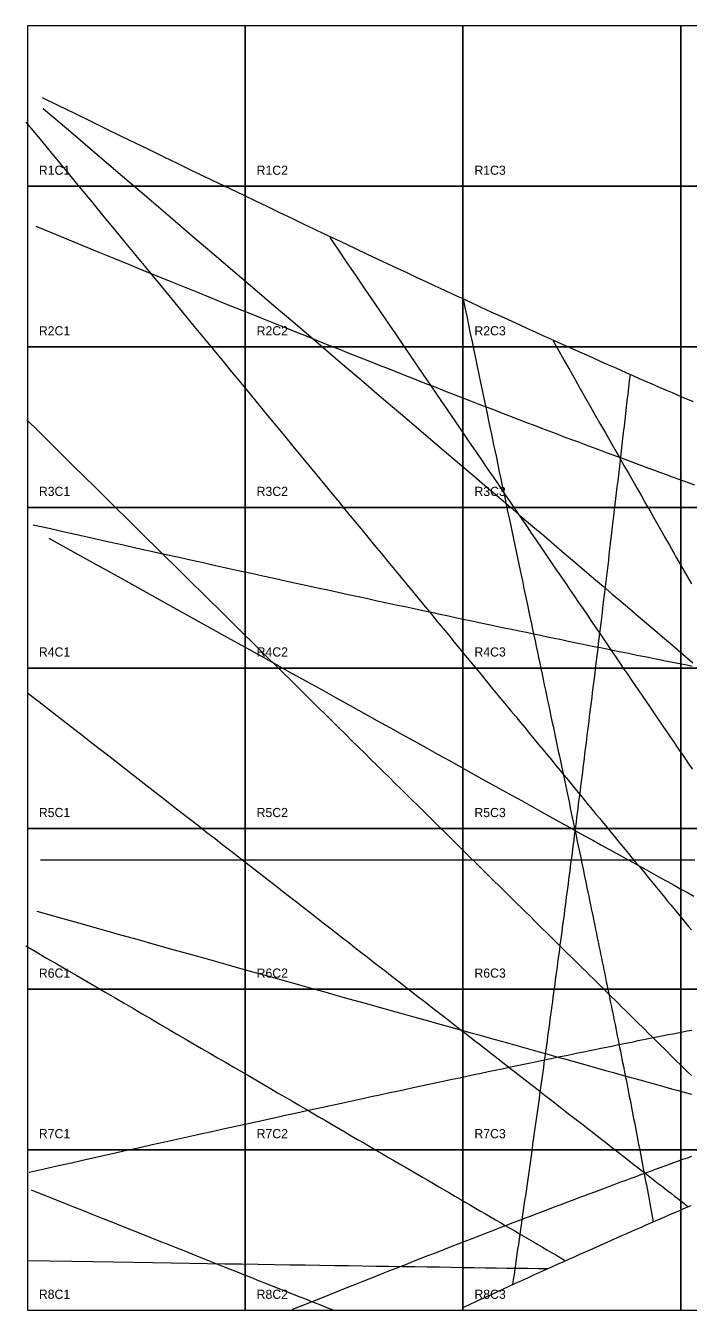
# Model space of a CAD drawing. Header units: millimetres. Extents: x -5707 to 5707, y -4531 to 2800.
# Drawn here: x -5707 to -2808, y -2800 to 2800 of the extents above; entities that cross this region are included whole.
import ezdxf

# ---------------------------------------------------------------- set-up
doc = ezdxf.new("R2010")
doc.units = ezdxf.units.MM
for name, color, linetype in [('DECL', 30, 'Continuous'), ('HOUR', 7, 'Continuous'), ('HOUR20', 8, 'Continuous'), ('OUTLINE', 7, 'Continuous'), ('RISE', 3, 'Continuous'), ('SET', 2, 'Continuous'), ('SLABS', 9, 'Continuous'), ('TEMP', 5, 'Continuous')]:
    doc.layers.add(name, color=color, linetype=linetype)

msp = doc.modelspace()

# ---------------------------------------------------------------- linework, layer by layer
at = {"layer": 'DECL'}
for points in [[(-5635.5, 2487.3), (-5564.1, 2452.3), (-5494.2, 2418.2), (-5425.8, 2384.8), (-5358.8, 2352.1), (-5293.3, 2320.2), (-5229.1, 2289), (-5166.2, 2258.5), (-5104.5, 2228.6), (-5044.1, 2199.4), (-4984.9, 2170.8), (-4926.8, 2142.8), (-4869.9, 2115.3), (-4814, 2088.5), (-4759.2, 2062.1), (-4705.4, 2036.3), (-4652.7, 2011.1), (-4600.8, 1986.3), (-4549.9, 1962), (-4500, 1938.2), (-4450.8, 1914.8), (-4402.6, 1891.9), (-4355.2, 1869.5), (-4308.6, 1847.4), (-4262.8, 1825.8), (-4217.8, 1804.6), (-4173.5, 1783.7), (-4129.9, 1763.2), (-4087.1, 1743.2), (-4044.9, 1723.4), (-4003.4, 1704), (-3962.6, 1685), (-3922.4, 1666.3), (-3882.8, 1647.9), (-3843.9, 1629.9), (-3805.5, 1612.1), (-3767.7, 1594.7), (-3730.5, 1577.5), (-3693.8, 1560.6), (-3657.7, 1544.1), (-3622.1, 1527.8), (-3587, 1511.7), (-3552.4, 1495.9), (-3518.3, 1480.4), (-3484.6, 1465.2), (-3451.5, 1450.1), (-3418.8, 1435.3), (-3386.5, 1420.8), (-3354.7, 1406.5), (-3323.2, 1392.4), (-3292.3, 1378.5), (-3261.7, 1364.8), (-3231.5, 1351.4), (-3201.7, 1338.1), (-3172.3, 1325.1), (-3143.2, 1312.2), (-3114.5, 1299.6), (-3086.2, 1287.1), (-3058.3, 1274.8), (-3030.6, 1262.7), (-3003.3, 1250.8), (-2976.4, 1239), (-2949.7, 1227.4), (-2923.4, 1216), (-2897.4, 1204.8), (-2871.7, 1193.7), (-2846.2, 1182.8), (-2821.1, 1172), (-2796.3, 1161.4)], [(-5663.3, 1925.9), (-5592.2, 1896.7), (-5522.6, 1868.1), (-5454.5, 1840.2), (-5387.9, 1813), (-5322.7, 1786.3), (-5258.8, 1760.2), (-5196.2, 1734.7), (-5134.8, 1709.7), (-5074.7, 1685.3), (-5015.8, 1661.4), (-4958, 1637.9), (-4901.3, 1615), (-4845.7, 1592.5), (-4791.2, 1570.5), (-4737.7, 1549), (-4685.1, 1527.8), (-4633.6, 1507.1), (-4582.9, 1486.8), (-4533.2, 1466.9), (-4484.3, 1447.3), (-4436.3, 1428.2), (-4389.1, 1409.4), (-4342.7, 1390.9), (-4297.1, 1372.8), (-4252.3, 1355), (-4208.2, 1337.6), (-4164.9, 1320.5), (-4122.3, 1303.6), (-4080.3, 1287.1), (-4039, 1270.9), (-3998.4, 1255), (-3958.4, 1239.3), (-3919, 1223.9), (-3880.2, 1208.8), (-3842.1, 1193.9), (-3804.5, 1179.3), (-3767.4, 1165), (-3730.9, 1150.8), (-3695, 1136.9), (-3659.5, 1123.3), (-3624.6, 1109.8), (-3590.2, 1096.6), (-3556.2, 1083.6), (-3522.8, 1070.8), (-3489.8, 1058.2), (-3457.2, 1045.8), (-3425.1, 1033.6), (-3393.5, 1021.6), (-3362.2, 1009.8), (-3331.4, 998.2), (-3301, 986.7), (-3270.9, 975.4), (-3241.3, 964.3), (-3212.1, 953.4), (-3183.2, 942.6), (-3154.6, 932), (-3126.5, 921.5), (-3098.7, 911.2), (-3071.2, 901.1), (-3044, 891), (-3017.2, 881.2), (-2990.7, 871.5), (-2964.6, 861.9), (-2938.7, 852.4), (-2913.1, 843.1), (-2887.9, 834), (-2862.9, 824.9), (-2838.2, 816), (-2813.8, 807.2), (-2789.6, 798.5)], [(-5674.4, 624.4), (-5605.3, 608.9), (-5537.8, 593.8), (-5471.6, 579), (-5406.9, 564.5), (-5343.4, 550.4), (-5281.3, 536.6), (-5220.4, 523), (-5160.7, 509.8), (-5102.2, 496.8), (-5044.8, 484.1), (-4988.6, 471.6), (-4933.4, 459.4), (-4879.2, 447.5), (-4826.1, 435.8), (-4773.9, 424.3), (-4722.7, 413.1), (-4672.4, 402), (-4623.1, 391.2), (-4574.5, 380.6), (-4526.9, 370.2), (-4480, 360), (-4434, 349.9), (-4388.8, 340.1), (-4344.3, 330.4), (-4300.5, 321), (-4257.5, 311.7), (-4215.2, 302.5), (-4173.5, 293.5), (-4132.5, 284.7), (-4092.2, 276), (-4052.5, 267.5), (-4013.4, 259.1), (-3975, 250.9), (-3937.1, 242.8), (-3899.8, 234.9), (-3863, 227.1), (-3826.8, 219.4), (-3791.1, 211.8), (-3756, 204.4), (-3721.3, 197), (-3687.2, 189.8), (-3653.5, 182.8), (-3620.3, 175.8), (-3587.6, 168.9), (-3555.3, 162.2), (-3523.4, 155.5), (-3492, 149), (-3461.1, 142.5), (-3430.5, 136.2), (-3400.3, 129.9), (-3370.6, 123.8), (-3341.2, 117.7), (-3312.2, 111.7), (-3283.5, 105.9), (-3255.3, 100.1), (-3227.4, 94.3), (-3199.8, 88.7), (-3172.6, 83.2), (-3145.7, 77.7), (-3119.1, 72.3), (-3092.9, 67), (-3066.9, 61.8), (-3041.3, 56.6), (-3016, 51.5), (-2991, 46.5), (-2966.2, 41.5), (-2941.8, 36.7), (-2917.6, 31.8), (-2893.7, 27.1), (-2870.1, 22.4), (-2846.7, 17.8), (-2823.6, 13.2), (-2800.8, 8.7)], [(-5642.7, -836), (-5576.8, -836), (-5512.3, -836), (-5449.2, -836), (-5387.3, -836), (-5326.6, -836), (-5267.2, -836), (-5209, -836), (-5151.8, -836), (-5095.8, -836), (-5040.8, -836), (-4986.9, -836), (-4934, -836), (-4882.1, -836), (-4831.1, -836), (-4781, -836), (-4731.8, -836), (-4683.6, -836), (-4636.1, -836), (-4589.5, -836), (-4543.6, -836), (-4498.6, -836), (-4454.3, -836), (-4410.8, -836), (-4367.9, -836), (-4325.8, -836), (-4284.4, -836), (-4243.6, -836), (-4203.4, -836), (-4163.9, -836), (-4125.1, -836), (-4086.8, -836), (-4049.1, -836), (-4011.9, -836), (-3975.4, -836), (-3939.4, -836), (-3903.9, -836), (-3868.9, -836), (-3834.4, -836), (-3800.5, -836), (-3767, -836), (-3734, -836), (-3701.4, -836), (-3669.3, -836), (-3637.7, -836), (-3606.5, -836), (-3575.7, -836), (-3545.3, -836), (-3515.3, -836), (-3485.7, -836), (-3456.5, -836), (-3427.7, -836), (-3399.2, -836), (-3371.1, -836), (-3343.4, -836), (-3316, -836), (-3289, -836), (-3262.3, -836), (-3235.9, -836), (-3209.8, -836), (-3184.1, -836), (-3158.6, -836), (-3133.5, -836), (-3108.7, -836), (-3084.1, -836), (-3059.8, -836), (-3035.9, -836), (-3012.1, -836), (-2988.7, -836), (-2965.5, -836), (-2942.6, -836), (-2919.9, -836), (-2897.5, -836), (-2875.3, -836), (-2853.4, -836), (-2831.7, -836), (-2810.2, -836), (-2788.9, -836)], [(-5691.8, -2197.5), (-5627.2, -2183), (-5563.9, -2168.8), (-5501.9, -2155), (-5441.2, -2141.4), (-5381.7, -2128.1), (-5323.3, -2115.1), (-5266.1, -2102.4), (-5210, -2089.9), (-5155, -2077.7), (-5101, -2065.7), (-5048, -2054), (-4996.1, -2042.5), (-4945, -2031.2), (-4894.9, -2020.1), (-4845.7, -2009.3), (-4797.4, -1998.7), (-4749.9, -1988.2), (-4703.2, -1978), (-4657.3, -1967.9), (-4612.3, -1958), (-4568, -1948.4), (-4524.4, -1938.8), (-4481.5, -1929.5), (-4439.4, -1920.3), (-4397.9, -1911.3), (-4357.1, -1902.4), (-4317, -1893.7), (-4277.5, -1885.2), (-4238.6, -1876.8), (-4200.3, -1868.5), (-4162.6, -1860.4), (-4125.5, -1852.4), (-4089, -1844.5), (-4052.9, -1836.8), (-4017.5, -1829.2), (-3982.5, -1821.7), (-3948.1, -1814.4), (-3914.1, -1807.1), (-3880.6, -1800), (-3847.7, -1793), (-3815.1, -1786.1), (-3783.1, -1779.3), (-3751.4, -1772.6), (-3720.2, -1766), (-3689.5, -1759.5), (-3659.1, -1753.1), (-3629.2, -1746.8), (-3599.6, -1740.6), (-3570.5, -1734.5), (-3541.7, -1728.5), (-3513.3, -1722.6), (-3485.2, -1716.8), (-3457.5, -1711), (-3430.2, -1705.3), (-3403.2, -1699.7), (-3376.5, -1694.2), (-3350.2, -1688.8), (-3324.2, -1683.4), (-3298.5, -1678.1), (-3273.1, -1672.9), (-3248, -1667.8), (-3223.2, -1662.7), (-3198.7, -1657.7), (-3174.5, -1652.8), (-3150.6, -1647.9), (-3126.9, -1643.1), (-3103.6, -1638.4), (-3080.4, -1633.7), (-3057.6, -1629.1), (-3035, -1624.5), (-3012.6, -1620), (-2990.5, -1615.6), (-2968.6, -1611.2), (-2947, -1606.9), (-2925.6, -1602.6), (-2904.4, -1598.4), (-2883.5, -1594.3), (-2862.8, -1590.2), (-2842.2, -1586.1), (-2821.9, -1582.1), (-2801.9, -1578.2)], [(-4542.9, -2795.5), (-4501.2, -2778.9), (-4460.2, -2762.5), (-4419.9, -2746.4), (-4380.2, -2730.6), (-4341.1, -2715.1), (-4302.7, -2699.8), (-4264.8, -2684.8), (-4227.5, -2670), (-4190.8, -2655.5), (-4154.6, -2641.2), (-4119, -2627.1), (-4083.9, -2613.3), (-4049.3, -2599.7), (-4015.2, -2586.3), (-3981.6, -2573.2), (-3948.4, -2560.2), (-3915.8, -2547.4), (-3883.6, -2534.9), (-3851.8, -2522.5), (-3820.5, -2510.3), (-3789.6, -2498.4), (-3759.2, -2486.5), (-3729.1, -2474.9), (-3699.5, -2463.5), (-3670.2, -2452.2), (-3641.3, -2441), (-3612.8, -2430.1), (-3584.7, -2419.3), (-3556.9, -2408.6), (-3529.5, -2398.2), (-3502.4, -2387.8), (-3475.6, -2377.6), (-3449.2, -2367.6), (-3423.1, -2357.7), (-3397.4, -2347.9), (-3371.9, -2338.3), (-3346.8, -2328.8), (-3321.9, -2319.4), (-3297.3, -2310.1), (-3273.1, -2301), (-3249.1, -2292), (-3225.4, -2283.1), (-3201.9, -2274.4), (-3178.8, -2265.7), (-3155.9, -2257.2), (-3133.2, -2248.8), (-3110.8, -2240.5), (-3088.6, -2232.3), (-3066.7, -2224.2), (-3045.1, -2216.2), (-3023.6, -2208.3), (-3002.4, -2200.5), (-2981.4, -2192.8), (-2960.7, -2185.2), (-2940.1, -2177.8), (-2919.8, -2170.3), (-2899.7, -2163), (-2879.8, -2155.8), (-2860.1, -2148.7), (-2840.6, -2141.6), (-2821.2, -2134.7), (-2802.1, -2127.8)], [(-3801, -2788.1), (-3770.9, -2774.2), (-3741.1, -2760.5), (-3711.8, -2747), (-3682.9, -2733.7), (-3654.3, -2720.6), (-3626.1, -2707.7), (-3598.2, -2694.9), (-3570.8, -2682.4), (-3543.6, -2670), (-3516.8, -2657.8), (-3490.4, -2645.8), (-3464.2, -2634), (-3438.4, -2622.3), (-3412.9, -2610.8), (-3387.7, -2599.4), (-3362.8, -2588.2), (-3338.2, -2577.1), (-3313.9, -2566.2), (-3289.8, -2555.5), (-3266.1, -2544.9), (-3242.6, -2534.4), (-3219.4, -2524.1), (-3196.4, -2513.9), (-3173.7, -2503.8), (-3151.3, -2493.9), (-3129.1, -2484.1), (-3107.2, -2474.4), (-3085.5, -2464.8), (-3064, -2455.4), (-3042.8, -2446.1), (-3021.7, -2436.9), (-3000.9, -2427.8), (-2980.4, -2418.8), (-2960, -2410), (-2939.9, -2401.2), (-2919.9, -2392.6), (-2900.2, -2384.1), (-2880.7, -2375.6), (-2861.3, -2367.3), (-2842.2, -2359.1), (-2823.2, -2351), (-2804.5, -2342.9)]]:
    msp.add_lwpolyline(points, dxfattribs=at)
at = {"layer": 'HOUR'}
for points in [[(-5706.3, 2379.8), (-5646.1, 2306.8), (-5587.3, 2235.5), (-5530, 2166), (-5474.1, 2098.1), (-5419.4, 2031.8), (-5366, 1967), (-5313.9, 1903.8), (-5262.9, 1841.9), (-5213, 1781.4), (-5164.3, 1722.3), (-5116.6, 1664.4), (-5069.9, 1607.8), (-5024.2, 1552.3), (-4979.4, 1498.1), (-4935.6, 1444.9), (-4892.7, 1392.8), (-4850.7, 1341.8), (-4809.4, 1291.8), (-4769, 1242.8), (-4729.4, 1194.7), (-4690.5, 1147.6), (-4652.4, 1101.3), (-4615, 1056), (-4578.3, 1011.4), (-4542.3, 967.7), (-4506.9, 924.8), (-4472.2, 882.6), (-4438, 841.2), (-4404.5, 800.6), (-4371.6, 760.6), (-4339.2, 721.3), (-4307.4, 682.7), (-4276.1, 644.7), (-4245.3, 607.4), (-4215, 570.7), (-4185.3, 534.6), (-4156, 499.1), (-4127.1, 464.1), (-4098.8, 429.7), (-4070.9, 395.8), (-4043.4, 362.5), (-4016.3, 329.6), (-3989.6, 297.3), (-3963.4, 265.4), (-3937.5, 234), (-3912, 203.1), (-3886.9, 172.7), (-3862.2, 142.6), (-3837.8, 113), (-3813.7, 83.9), (-3790, 55.1), (-3766.6, 26.7), (-3743.6, -1.3), (-3720.8, -28.9), (-3698.4, -56.1), (-3676.2, -82.9), (-3654.4, -109.4), (-3632.8, -135.6), (-3611.5, -161.4), (-3590.5, -186.9), (-3569.8, -212.1), (-3549.3, -236.9), (-3529.1, -261.4), (-3509.1, -285.7), (-3489.4, -309.6), (-3469.9, -333.2), (-3450.7, -356.6), (-3431.6, -379.7), (-3412.9, -402.5), (-3394.3, -425), (-3375.9, -447.3), (-3357.8, -469.3), (-3339.8, -491), (-3322.1, -512.6), (-3304.6, -533.8), (-3287.2, -554.9), (-3270.1, -575.7), (-3253.1, -596.3), (-3236.3, -616.6), (-3219.7, -636.8), (-3203.3, -656.7), (-3187.1, -676.4), (-3171, -695.9), (-3155.1, -715.2), (-3139.3, -734.3), (-3123.7, -753.2), (-3108.3, -772), (-3093, -790.5), (-3077.9, -808.8), (-3062.9, -827), (-3048.1, -845), (-3033.4, -862.8), (-3018.8, -880.5), (-3004.4, -898), (-2990.1, -915.3), (-2976, -932.4), (-2962, -949.4), (-2948.1, -966.3), (-2934.3, -983), (-2920.7, -999.5), (-2907.2, -1015.9), (-2893.8, -1032.2), (-2880.5, -1048.3), (-2867.4, -1064.2), (-2854.3, -1080.1), (-2841.4, -1095.8), (-2828.6, -1111.3), (-2815.8, -1126.7), (-2803.2, -1142)], [(-5707.4, -1211.2), (-5661.4, -1238), (-5616.1, -1264.3), (-5571.5, -1290.3), (-5527.6, -1315.9), (-5484.3, -1341.1), (-5441.7, -1365.9), (-5399.8, -1390.4), (-5358.4, -1414.5), (-5317.6, -1438.3), (-5277.4, -1461.7), (-5237.8, -1484.8), (-5198.7, -1507.5), (-5160.2, -1530), (-5122.2, -1552.1), (-5084.8, -1573.9), (-5047.8, -1595.5), (-5011.3, -1616.7), (-4975.4, -1637.7), (-4939.8, -1658.4), (-4904.8, -1678.8), (-4870.2, -1698.9), (-4836, -1718.8), (-4802.3, -1738.5), (-4769, -1757.9), (-4736.1, -1777.1), (-4703.7, -1796), (-4671.6, -1814.7), (-4639.9, -1833.1), (-4608.5, -1851.4), (-4577.6, -1869.4), (-4547, -1887.2), (-4516.8, -1904.9), (-4486.9, -1922.3), (-4457.4, -1939.5), (-4428.2, -1956.5), (-4399.3, -1973.3), (-4370.7, -1989.9), (-4342.5, -2006.4), (-4314.6, -2022.7), (-4287, -2038.8), (-4259.6, -2054.7), (-4232.6, -2070.4), (-4205.8, -2086), (-4179.4, -2101.4), (-4153.2, -2116.7), (-4127.2, -2131.8), (-4101.6, -2146.8), (-4076.2, -2161.6), (-4051, -2176.2), (-4026.1, -2190.7), (-4001.5, -2205.1), (-3977.1, -2219.3), (-3952.9, -2233.4), (-3928.9, -2247.4), (-3905.2, -2261.2), (-3881.7, -2274.9), (-3858.4, -2288.4), (-3835.4, -2301.9), (-3812.5, -2315.2), (-3789.9, -2328.4), (-3767.4, -2341.5), (-3745.2, -2354.4), (-3723.2, -2367.3), (-3701.3, -2380), (-3679.6, -2392.6), (-3658.2, -2405.1), (-3636.9, -2417.5), (-3615.8, -2429.8), (-3594.9, -2442), (-3574.1, -2454.1), (-3553.5, -2466.1), (-3533.1, -2478), (-3512.9, -2489.8), (-3492.8, -2501.5), (-3472.8, -2513.1), (-3453.1, -2524.6), (-3433.5, -2536), (-3414, -2547.4), (-3394.7, -2558.6), (-3375.5, -2569.8), (-3356.5, -2580.9)]]:
    msp.add_lwpolyline(points, dxfattribs=at)
at = {"layer": 'HOUR20'}
for points in [[(-4381.1, 1877), (-4343, 1821.2), (-4305.8, 1766.5), (-4269.2, 1713), (-4233.5, 1660.6), (-4198.4, 1609.2), (-4164.1, 1558.9), (-4130.4, 1509.5), (-4097.4, 1461.2), (-4065.1, 1413.7), (-4033.3, 1367.1), (-4002.1, 1321.5), (-3971.6, 1276.6), (-3941.5, 1232.6), (-3912.1, 1189.4), (-3883.1, 1147), (-3854.7, 1105.3), (-3826.8, 1064.4), (-3799.3, 1024.1), (-3772.3, 984.6), (-3745.8, 945.7), (-3719.8, 907.5), (-3694.1, 870), (-3668.9, 833), (-3644.1, 796.6), (-3619.7, 760.9), (-3595.7, 725.7), (-3572.1, 691.1), (-3548.8, 657), (-3525.9, 623.4), (-3503.4, 590.4), (-3481.2, 557.8), (-3459.3, 525.7), (-3437.8, 494.2), (-3416.6, 463), (-3395.6, 432.4), (-3375, 402.2), (-3354.7, 372.4), (-3334.7, 343), (-3314.9, 314.1), (-3295.4, 285.5), (-3276.2, 257.4), (-3257.3, 229.6), (-3238.6, 202.2), (-3220.2, 175.2), (-3202, 148.5), (-3184, 122.2), (-3166.3, 96.2), (-3148.8, 70.5), (-3131.5, 45.2), (-3114.5, 20.2), (-3097.6, -4.5), (-3081, -28.8), (-3064.6, -52.9), (-3048.3, -76.7), (-3032.3, -100.2), (-3016.5, -123.4), (-3000.8, -146.4), (-2985.4, -169.1), (-2970.1, -191.5), (-2955, -213.6), (-2940, -235.5), (-2925.3, -257.2), (-2910.6, -278.6), (-2896.2, -299.7), (-2881.9, -320.7), (-2867.8, -341.4), (-2853.8, -361.9), (-2840, -382.1), (-2826.3, -402.2), (-2812.8, -422), (-2799.4, -441.6)], [(-3407.1, 1425.6), (-3382.4, 1382.3), (-3358.2, 1339.8), (-3334.4, 1298), (-3311, 1257), (-3288, 1216.7), (-3265.4, 1177), (-3243.2, 1138.1), (-3221.4, 1099.8), (-3199.9, 1062.2), (-3178.8, 1025.2), (-3158, 988.8), (-3137.6, 953), (-3117.5, 917.8), (-3097.7, 883.1), (-3078.3, 849), (-3059.1, 815.4), (-3040.3, 782.3), (-3021.7, 749.8), (-3003.4, 717.7), (-2985.4, 686.1), (-2967.6, 655), (-2950.1, 624.3), (-2932.9, 594.1), (-2915.9, 564.3), (-2899.1, 534.9), (-2882.6, 506), (-2866.4, 477.4), (-2850.3, 449.3), (-2834.5, 421.5), (-2818.8, 394.1), (-2803.4, 367.1)], [(-5702.8, 1081.8), (-5650.6, 1030.3), (-5599.4, 979.8), (-5549.2, 930.4), (-5500.1, 881.9), (-5451.9, 834.4), (-5404.6, 787.8), (-5358.3, 742.1), (-5312.8, 697.3), (-5268.2, 653.3), (-5224.5, 610.2), (-5181.5, 567.8), (-5139.3, 526.2), (-5097.8, 485.3), (-5057.1, 445.2), (-5017.1, 405.8), (-4977.8, 367), (-4939.2, 329), (-4901.3, 291.5), (-4863.9, 254.7), (-4827.2, 218.6), (-4791.1, 183), (-4755.6, 148), (-4720.7, 113.5), (-4686.3, 79.6), (-4652.5, 46.3), (-4619.2, 13.4), (-4586.4, -18.9), (-4554.1, -50.8), (-4522.3, -82.1), (-4490.9, -113), (-4460.1, -143.4), (-4429.7, -173.4), (-4399.7, -202.9), (-4370.2, -232), (-4341.1, -260.7), (-4312.4, -289), (-4284.1, -316.9), (-4256.2, -344.4), (-4228.7, -371.6), (-4201.5, -398.3), (-4174.7, -424.7), (-4148.3, -450.8), (-4122.2, -476.5), (-4096.5, -501.8), (-4071.1, -526.9), (-4046.1, -551.6), (-4021.3, -576), (-3996.9, -600.1), (-3972.7, -623.9), (-3948.9, -647.4), (-3925.4, -670.6), (-3902.1, -693.5), (-3879.1, -716.2), (-3856.4, -738.5), (-3834, -760.6), (-3811.8, -782.5), (-3789.9, -804.1), (-3768.3, -825.5), (-3746.9, -846.6), (-3725.7, -867.4), (-3704.8, -888.1), (-3684.1, -908.5), (-3663.6, -928.7), (-3643.3, -948.6), (-3623.3, -968.4), (-3603.5, -987.9), (-3583.9, -1007.2), (-3564.5, -1026.3), (-3545.3, -1045.3), (-3526.3, -1064), (-3507.5, -1082.5), (-3488.9, -1100.9), (-3470.5, -1119), (-3452.3, -1137), (-3434.2, -1154.8), (-3416.3, -1172.4), (-3398.6, -1189.9), (-3381.1, -1207.2), (-3363.7, -1224.3), (-3346.5, -1241.3), (-3329.5, -1258.1), (-3312.6, -1274.7), (-3295.8, -1291.2), (-3279.3, -1307.6), (-3262.9, -1323.7), (-3246.6, -1339.8), (-3230.4, -1355.7), (-3214.5, -1371.5), (-3198.6, -1387.1), (-3182.9, -1402.6), (-3167.3, -1417.9), (-3151.9, -1433.1), (-3136.6, -1448.2), (-3121.4, -1463.2), (-3106.3, -1478.1), (-3091.4, -1492.8), (-3076.6, -1507.4), (-3061.9, -1521.9), (-3047.3, -1536.2), (-3032.9, -1550.5), (-3018.5, -1564.6), (-3004.3, -1578.7), (-2990.2, -1592.6), (-2976.2, -1606.4), (-2962.3, -1620.1), (-2948.5, -1633.7), (-2934.8, -1647.2), (-2921.2, -1660.6), (-2907.7, -1673.9), (-2894.3, -1687.1), (-2881, -1700.2), (-2867.8, -1713.3), (-2854.7, -1726.2), (-2841.6, -1739), (-2828.7, -1751.8), (-2815.9, -1764.4), (-2803.1, -1777)], [(-5697.7, -109), (-5650.2, -146), (-5603.5, -182.3), (-5557.6, -218), (-5512.4, -253.1), (-5468.1, -287.5), (-5424.5, -321.5), (-5381.6, -354.8), (-5339.4, -387.6), (-5297.8, -419.9), (-5257, -451.7), (-5216.8, -482.9), (-5177.2, -513.7), (-5138.2, -544), (-5099.9, -573.8), (-5062.1, -603.2), (-5024.9, -632.1), (-4988.2, -660.6), (-4952.1, -688.7), (-4916.5, -716.4), (-4881.4, -743.6), (-4846.8, -770.5), (-4812.8, -797), (-4779.2, -823.1), (-4746, -848.9), (-4713.3, -874.3), (-4681.1, -899.3), (-4649.3, -924.1), (-4617.9, -948.4), (-4587, -972.5), (-4556.4, -996.3), (-4526.3, -1019.7), (-4496.5, -1042.8), (-4467.1, -1065.7), (-4438.1, -1088.2), (-4409.5, -1110.5), (-4381.2, -1132.5), (-4353.3, -1154.2), (-4325.7, -1175.7), (-4298.4, -1196.9), (-4271.5, -1217.8), (-4244.8, -1238.5), (-4218.5, -1259), (-4192.5, -1279.2), (-4166.8, -1299.2), (-4141.4, -1318.9), (-4116.3, -1338.4), (-4091.5, -1357.7), (-4066.9, -1376.8), (-4042.6, -1395.7), (-4018.6, -1414.4), (-3994.8, -1432.9), (-3971.3, -1451.1), (-3948, -1469.2), (-3925, -1487.1), (-3902.3, -1504.8), (-3879.7, -1522.3), (-3857.4, -1539.7), (-3835.3, -1556.8), (-3813.5, -1573.8), (-3791.9, -1590.6), (-3770.4, -1607.3), (-3749.2, -1623.8), (-3728.2, -1640.1), (-3707.4, -1656.3), (-3686.8, -1672.3), (-3666.4, -1688.2), (-3646.2, -1703.9), (-3626.2, -1719.4), (-3606.4, -1734.9), (-3586.7, -1750.1), (-3567.2, -1765.3), (-3547.9, -1780.3), (-3528.8, -1795.2), (-3509.8, -1809.9), (-3491, -1824.5), (-3472.4, -1839), (-3453.9, -1853.3), (-3435.6, -1867.6), (-3417.5, -1881.7), (-3399.5, -1895.7), (-3381.6, -1909.6), (-3363.9, -1923.3), (-3346.4, -1937), (-3328.9, -1950.5), (-3311.7, -1964), (-3294.5, -1977.3), (-3277.5, -1990.5), (-3260.6, -2003.6), (-3243.9, -2016.6), (-3227.3, -2029.5), (-3210.8, -2042.4), (-3194.5, -2055.1), (-3178.2, -2067.7), (-3162.1, -2080.2), (-3146.1, -2092.7), (-3130.2, -2105), (-3114.5, -2117.3), (-3098.8, -2129.4), (-3083.3, -2141.5), (-3067.8, -2153.5), (-3052.5, -2165.4), (-3037.3, -2177.2), (-3022.2, -2189), (-3007.2, -2200.7), (-2992.3, -2212.2), (-2977.5, -2223.8), (-2962.8, -2235.2), (-2948.1, -2246.6), (-2933.6, -2257.8), (-2919.2, -2269.1), (-2904.9, -2280.2), (-2890.6, -2291.3), (-2876.5, -2302.3), (-2862.4, -2313.2), (-2848.4, -2324.1), (-2834.5, -2334.9), (-2820.7, -2345.6)], [(-5683.8, -2275), (-5637.1, -2293.6), (-5591.2, -2311.8), (-5545.9, -2329.9), (-5501.3, -2347.6), (-5457.2, -2365.1), (-5413.8, -2382.4), (-5371, -2399.4), (-5328.8, -2416.2), (-5287.1, -2432.7), (-5246, -2449.1), (-5205.4, -2465.2), (-5165.4, -2481.1), (-5125.9, -2496.8), (-5086.9, -2512.3), (-5048.4, -2527.7), (-5010.3, -2542.8), (-4972.8, -2557.7), (-4935.7, -2572.4), (-4899.1, -2587), (-4862.9, -2601.4), (-4827.1, -2615.6), (-4791.8, -2629.7), (-4756.9, -2643.5), (-4722.4, -2657.2), (-4688.3, -2670.8), (-4654.6, -2684.2), (-4621.3, -2697.4), (-4588.3, -2710.5), (-4555.8, -2723.5), (-4523.6, -2736.3), (-4491.7, -2749), (-4460.2, -2761.5), (-4429, -2773.9), (-4398.2, -2786.1), (-4367.7, -2798.3)]]:
    msp.add_lwpolyline(points, dxfattribs=at)
at = {"layer": 'OUTLINE'}
msp.add_lwpolyline([(-5700, -2800), (5700, -2800), (5700, 2800), (-5700, 2800)], close=True, dxfattribs=at)
at = {"layer": 'RISE'}
msp.add_lwpolyline([(-3071.3, 1280.5), (-3074.6, 1251.5), (-3077.9, 1222.6), (-3081.2, 1194), (-3084.5, 1165.7), (-3087.7, 1137.5), (-3090.9, 1109.6), (-3094.1, 1081.9), (-3097.3, 1054.4), (-3100.5, 1027.1), (-3103.6, 999.9), (-3106.7, 973), (-3109.8, 946.3), (-3112.9, 919.8), (-3116, 893.4), (-3119, 867.3), (-3122.1, 841.3), (-3125.1, 815.5), (-3128.1, 789.8), (-3131.1, 764.3), (-3134, 739), (-3137, 713.9), (-3139.9, 688.9), (-3142.9, 664), (-3145.8, 639.3), (-3148.7, 614.8), (-3151.6, 590.4), (-3154.4, 566.2), (-3157.3, 542), (-3160.1, 518.1), (-3163, 494.2), (-3165.8, 470.5), (-3168.6, 447), (-3171.4, 423.5), (-3174.2, 400.2), (-3177, 377), (-3179.7, 353.9), (-3182.5, 330.9), (-3185.2, 308.1), (-3188, 285.3), (-3190.7, 262.7), (-3193.4, 240.2), (-3196.1, 217.8), (-3198.8, 195.5), (-3201.5, 173.2), (-3204.2, 151.1), (-3206.9, 129.1), (-3209.5, 107.2), (-3212.2, 85.4), (-3214.8, 63.7), (-3217.5, 42), (-3220.1, 20.5), (-3222.8, -1), (-3225.4, -22.4), (-3228, -43.7), (-3230.6, -64.9), (-3233.2, -86), (-3235.8, -107.1), (-3238.4, -128.1), (-3241, -149), (-3243.6, -169.8), (-3246.1, -190.6), (-3248.7, -211.3), (-3251.3, -231.9), (-3253.8, -252.5), (-3256.4, -273), (-3258.9, -293.4), (-3261.5, -313.8), (-3264, -334.1), (-3266.6, -354.3), (-3269.1, -374.5), (-3271.6, -394.7), (-3274.1, -414.7), (-3276.7, -434.8), (-3279.2, -454.8), (-3281.7, -474.7), (-3284.2, -494.6), (-3286.7, -514.4), (-3289.3, -534.2), (-3291.8, -553.9), (-3294.3, -573.7), (-3296.8, -593.3), (-3299.3, -612.9), (-3301.8, -632.5), (-3304.3, -652.1), (-3306.8, -671.6), (-3309.3, -691), (-3311.8, -710.5), (-3314.3, -729.9), (-3316.8, -749.2), (-3319.3, -768.6), (-3321.7, -787.9), (-3324.2, -807.2), (-3326.7, -826.4), (-3329.2, -845.7), (-3331.7, -864.9), (-3334.2, -884), (-3336.7, -903.2), (-3339.2, -922.3), (-3341.7, -941.5), (-3344.2, -960.6), (-3346.7, -979.6), (-3349.2, -998.7), (-3351.7, -1017.8), (-3354.2, -1036.8), (-3356.7, -1055.8), (-3359.2, -1074.8), (-3361.7, -1093.8), (-3364.2, -1112.8), (-3366.7, -1131.8), (-3369.2, -1150.8), (-3371.8, -1169.8), (-3374.3, -1188.7), (-3376.8, -1207.7), (-3379.3, -1226.6), (-3381.9, -1245.6), (-3384.4, -1264.6), (-3386.9, -1283.5), (-3389.5, -1302.5), (-3392, -1321.5), (-3394.5, -1340.4), (-3397.1, -1359.4), (-3399.7, -1378.4), (-3402.2, -1397.4), (-3404.8, -1416.4), (-3407.3, -1435.4), (-3409.9, -1454.4), (-3412.5, -1473.4), (-3415.1, -1492.5), (-3417.7, -1511.5), (-3420.3, -1530.6), (-3422.9, -1549.7), (-3425.5, -1568.8), (-3428.1, -1588), (-3430.7, -1607.1), (-3433.3, -1626.3), (-3436, -1645.5), (-3438.6, -1664.7), (-3441.2, -1684), (-3443.9, -1703.2), (-3446.6, -1722.6), (-3449.2, -1741.9), (-3451.9, -1761.3), (-3454.6, -1780.7), (-3457.3, -1800.1), (-3460, -1819.6), (-3462.7, -1839.1), (-3465.4, -1858.6), (-3468.1, -1878.2), (-3470.9, -1897.8), (-3473.6, -1917.5), (-3476.3, -1937.2), (-3479.1, -1956.9), (-3481.9, -1976.7), (-3484.7, -1996.5), (-3487.5, -2016.4), (-3490.3, -2036.4), (-3493.1, -2056.4), (-3495.9, -2076.4), (-3498.7, -2096.5), (-3501.6, -2116.7), (-3504.4, -2136.9), (-3507.3, -2157.1), (-3510.2, -2177.5), (-3513.1, -2197.9), (-3516, -2218.3), (-3518.9, -2238.9), (-3521.9, -2259.5), (-3524.8, -2280.1), (-3527.8, -2300.8), (-3530.8, -2321.7), (-3533.7, -2342.5), (-3536.7, -2363.5), (-3539.8, -2384.5), (-3542.8, -2405.6), (-3545.9, -2426.8), (-3548.9, -2448.1), (-3552, -2469.5), (-3555.1, -2490.9), (-3558.2, -2512.5), (-3561.4, -2534.1), (-3564.5, -2555.9), (-3567.7, -2577.7), (-3570.9, -2599.6), (-3574.1, -2621.6), (-3577.3, -2643.8), (-3580.5, -2666), (-3583.8, -2688.3)], dxfattribs=at)
at = {"layer": 'SET'}
for points in [[(-5631, 2439.3), (-5510.6, 2336.6), (-5395.3, 2238.3), (-5284.9, 2144), (-5178.9, 2053.5), (-5077.1, 1966.7), (-4979.2, 1883.2), (-4885.1, 1802.9), (-4794.5, 1725.6), (-4707.2, 1651.1), (-4623.1, 1579.3), (-4541.9, 1510.1), (-4463.5, 1443.2), (-4387.7, 1378.6), (-4314.5, 1316.1), (-4243.6, 1255.7), (-4175.1, 1197.2), (-4108.6, 1140.5), (-4044.2, 1085.6), (-3981.8, 1032.4), (-3921.3, 980.8), (-3862.5, 930.6), (-3805.4, 882), (-3750, 834.7), (-3696, 788.7), (-3643.6, 744), (-3592.6, 700.5), (-3542.9, 658.2), (-3494.6, 617), (-3447.5, 576.9), (-3401.6, 537.7), (-3356.8, 499.6), (-3313.2, 462.4), (-3270.6, 426.1), (-3229.1, 390.7), (-3188.5, 356.1), (-3148.8, 322.4), (-3110.1, 289.4), (-3072.3, 257.2), (-3035.3, 225.6), (-2999.1, 194.8), (-2963.7, 164.7), (-2929, 135.2), (-2895.1, 106.3), (-2861.9, 78), (-2829.4, 50.4), (-2797.6, 23.2)], [(-5606.5, 566.2), (-5507.9, 511.4), (-5412.7, 458.5), (-5320.6, 407.4), (-5231.6, 358), (-5145.4, 310.1), (-5062, 263.8), (-4981.2, 218.9), (-4902.8, 175.4), (-4826.8, 133.2), (-4753.1, 92.2), (-4681.5, 52.5), (-4611.9, 13.8), (-4544.3, -23.7), (-4478.6, -60.2), (-4414.7, -95.7), (-4352.5, -130.2), (-4291.9, -163.8), (-4233, -196.5), (-4175.5, -228.4), (-4119.5, -259.5), (-4064.9, -289.8), (-4011.6, -319.4), (-3959.6, -348.2), (-3908.8, -376.4), (-3859.3, -403.9), (-3810.9, -430.7), (-3763.5, -457), (-3717.3, -482.6), (-3672.1, -507.7), (-3627.9, -532.2), (-3584.6, -556.2), (-3542.3, -579.7), (-3500.8, -602.6), (-3460.3, -625.1), (-3420.5, -647.2), (-3381.6, -668.7), (-3343.4, -689.9), (-3306, -710.6), (-3269.3, -731), (-3233.3, -750.9), (-3198, -770.4), (-3163.4, -789.6), (-3129.4, -808.4), (-3096, -826.9), (-3063.3, -845.1), (-3031.1, -862.9), (-2999.5, -880.4), (-2968.4, -897.6), (-2937.9, -914.5), (-2907.9, -931.1), (-2878.4, -947.4), (-2849.4, -963.5), (-2820.9, -979.2), (-2792.8, -994.8)], [(-5659.1, -1060.4), (-5566.4, -1086.4), (-5476.5, -1111.5), (-5389.3, -1136), (-5304.6, -1159.7), (-5222.4, -1182.7), (-5142.5, -1205.1), (-5064.8, -1226.8), (-4989.3, -1248), (-4915.8, -1268.5), (-4844.3, -1288.5), (-4774.6, -1308), (-4706.8, -1327), (-4640.6, -1345.5), (-4576.2, -1363.6), (-4513.3, -1381.1), (-4451.9, -1398.3), (-4392, -1415), (-4333.6, -1431.4), (-4276.5, -1447.4), (-4220.7, -1463), (-4166.1, -1478.2), (-4112.8, -1493.1), (-4060.7, -1507.7), (-4009.7, -1521.9), (-3959.8, -1535.8), (-3911, -1549.5), (-3863.1, -1562.8), (-3816.3, -1575.9), (-3770.4, -1588.7), (-3725.5, -1601.3), (-3681.4, -1613.6), (-3638.2, -1625.6), (-3595.8, -1637.5), (-3554.3, -1649.1), (-3513.5, -1660.4), (-3473.5, -1671.6), (-3434.2, -1682.5), (-3395.6, -1693.3), (-3357.7, -1703.9), (-3320.5, -1714.2), (-3284, -1724.4), (-3248.1, -1734.4), (-3212.7, -1744.3), (-3178, -1753.9), (-3143.9, -1763.4), (-3110.3, -1772.8), (-3077.3, -1782), (-3044.8, -1791), (-3012.9, -1799.9), (-2981.4, -1808.7), (-2950.4, -1817.3), (-2919.9, -1825.8), (-2889.9, -1834.1), (-2860.3, -1842.4), (-2831.1, -1850.5), (-2802.4, -1858.4)], [(-5699.2, -2583), (-5601.4, -2584.6), (-5506.5, -2586.1), (-5414.5, -2587.6), (-5325.1, -2589), (-5238.3, -2590.4), (-5153.9, -2591.7), (-5071.9, -2593), (-4992.1, -2594.3), (-4914.5, -2595.5), (-4838.9, -2596.7), (-4765.3, -2597.8), (-4693.5, -2598.9), (-4623.6, -2600), (-4555.4, -2601.1), (-4488.9, -2602.1), (-4424, -2603.1), (-4360.7, -2604.1), (-4298.8, -2605.1), (-4238.3, -2606), (-4179.3, -2606.9), (-4121.5, -2607.8), (-4065.1, -2608.7), (-4009.9, -2609.5), (-3955.8, -2610.3), (-3902.9, -2611.1), (-3851.2, -2611.9), (-3800.5, -2612.7), (-3750.8, -2613.4), (-3702.1, -2614.2), (-3654.4, -2614.9), (-3607.7, -2615.6), (-3561.8, -2616.3), (-3516.8, -2616.9), (-3472.7, -2617.6), (-3429.4, -2618.2)]]:
    msp.add_lwpolyline(points, dxfattribs=at)
at = {"layer": 'SLABS'}
for points in [[(-5700, 2100), (-4750, 2100), (-4750, 2800), (-5700, 2800)], [(-4750, 2100), (-3800, 2100), (-3800, 2800), (-4750, 2800)], [(-3800, 2100), (-2850, 2100), (-2850, 2800), (-3800, 2800)], [(-2850, 2100), (-1900, 2100), (-1900, 2800), (-2850, 2800)], [(-5700, 1400), (-4750, 1400), (-4750, 2100), (-5700, 2100)], [(-4750, 1400), (-3800, 1400), (-3800, 2100), (-4750, 2100)], [(-3800, 1400), (-2850, 1400), (-2850, 2100), (-3800, 2100)], [(-2850, 1400), (-1900, 1400), (-1900, 2100), (-2850, 2100)], [(-5700, 700), (-4750, 700), (-4750, 1400), (-5700, 1400)], [(-4750, 700), (-3800, 700), (-3800, 1400), (-4750, 1400)], [(-3800, 700), (-2850, 700), (-2850, 1400), (-3800, 1400)], [(-2850, 700), (-1900, 700), (-1900, 1400), (-2850, 1400)], [(-5700, 0), (-4750, 0), (-4750, 700), (-5700, 700)], [(-4750, 0), (-3800, 0), (-3800, 700), (-4750, 700)], [(-3800, 0), (-2850, 0), (-2850, 700), (-3800, 700)], [(-2850, 0), (-1900, 0), (-1900, 700), (-2850, 700)], [(-5700, -700), (-4750, -700), (-4750, 0), (-5700, 0)], [(-4750, -700), (-3800, -700), (-3800, 0), (-4750, 0)], [(-3800, -700), (-2850, -700), (-2850, 0), (-3800, 0)], [(-2850, -700), (-1900, -700), (-1900, 0), (-2850, 0)], [(-5700, -1400), (-4750, -1400), (-4750, -700), (-5700, -700)], [(-4750, -1400), (-3800, -1400), (-3800, -700), (-4750, -700)], [(-3800, -1400), (-2850, -1400), (-2850, -700), (-3800, -700)], [(-2850, -1400), (-1900, -1400), (-1900, -700), (-2850, -700)], [(-5700, -2100), (-4750, -2100), (-4750, -1400), (-5700, -1400)], [(-4750, -2100), (-3800, -2100), (-3800, -1400), (-4750, -1400)], [(-3800, -2100), (-2850, -2100), (-2850, -1400), (-3800, -1400)], [(-2850, -2100), (-1900, -2100), (-1900, -1400), (-2850, -1400)], [(-5700, -2800), (-4750, -2800), (-4750, -2100), (-5700, -2100)], [(-4750, -2800), (-3800, -2800), (-3800, -2100), (-4750, -2100)], [(-3800, -2800), (-2850, -2800), (-2850, -2100), (-3800, -2100)], [(-2850, -2800), (-1900, -2800), (-1900, -2100), (-2850, -2100)]]:
    msp.add_lwpolyline(points, close=True, dxfattribs=at)
at = {"layer": 'TEMP'}
msp.add_lwpolyline([(-3799.2, 1609.2), (-3791.2, 1570.9), (-3783.3, 1533.1), (-3775.5, 1495.7), (-3767.8, 1458.7), (-3760.2, 1422.1), (-3752.6, 1385.9), (-3745.1, 1350.1), (-3737.7, 1314.7), (-3730.4, 1279.7), (-3723.1, 1245), (-3715.9, 1210.8), (-3708.8, 1176.8), (-3701.8, 1143.2), (-3694.8, 1110), (-3687.9, 1077), (-3681, 1044.5), (-3674.2, 1012.2), (-3667.5, 980.2), (-3660.9, 948.6), (-3654.3, 917.3), (-3647.7, 886.2), (-3641.3, 855.5), (-3634.8, 825), (-3628.5, 794.8), (-3622.2, 764.9), (-3615.9, 735.3), (-3609.7, 705.9), (-3603.6, 676.8), (-3597.5, 647.9), (-3591.5, 619.3), (-3585.5, 590.9), (-3579.5, 562.8), (-3573.7, 534.9), (-3567.8, 507.3), (-3562, 479.9), (-3556.3, 452.7), (-3550.6, 425.7), (-3544.9, 398.9), (-3539.3, 372.4), (-3533.7, 346.1), (-3528.2, 319.9), (-3522.7, 294), (-3517.3, 268.3), (-3511.9, 242.7), (-3506.5, 217.4), (-3501.2, 192.2), (-3495.9, 167.3), (-3490.7, 142.5), (-3485.5, 117.9), (-3480.3, 93.5), (-3475.2, 69.2), (-3470.1, 45.1), (-3465, 21.2), (-3460, -2.6), (-3455, -26.2), (-3450.1, -49.6), (-3445.2, -72.9), (-3440.3, -96), (-3435.4, -119), (-3430.6, -141.8), (-3425.8, -164.5), (-3421, -187.1), (-3416.3, -209.5), (-3411.6, -231.7), (-3406.9, -253.9), (-3402.3, -275.9), (-3397.7, -297.7), (-3393.1, -319.4), (-3388.5, -341.1), (-3384, -362.5), (-3379.5, -383.9), (-3375, -405.1), (-3370.6, -426.3), (-3366.1, -447.3), (-3361.7, -468.1), (-3357.4, -488.9), (-3353, -509.6), (-3348.7, -530.1), (-3344.4, -550.6), (-3340.1, -570.9), (-3335.8, -591.2), (-3331.6, -611.3), (-3327.4, -631.3), (-3323.2, -651.3), (-3319.1, -671.1), (-3314.9, -690.8), (-3310.8, -710.5), (-3306.7, -730), (-3302.6, -749.5), (-3298.6, -768.9), (-3294.5, -788.2), (-3290.5, -807.4), (-3286.5, -826.5), (-3282.5, -845.5), (-3278.6, -864.5), (-3274.6, -883.4), (-3270.7, -902.2), (-3266.8, -920.9), (-3262.9, -939.5), (-3259.1, -958.1), (-3255.2, -976.6), (-3251.4, -995), (-3247.6, -1013.4), (-3243.8, -1031.7), (-3240, -1049.9), (-3236.2, -1068), (-3232.5, -1086.1), (-3228.8, -1104.2), (-3225.1, -1122.1), (-3221.4, -1140), (-3217.7, -1157.8), (-3214, -1175.6), (-3210.3, -1193.3), (-3206.7, -1211), (-3203.1, -1228.6), (-3199.5, -1246.2), (-3195.9, -1263.7), (-3192.3, -1281.1), (-3188.7, -1298.5), (-3185.2, -1315.8), (-3181.6, -1333.1), (-3178.1, -1350.4), (-3174.6, -1367.6), (-3171.1, -1384.7), (-3167.6, -1401.8), (-3164.1, -1418.9), (-3160.7, -1435.9), (-3157.2, -1452.9), (-3153.8, -1469.8), (-3150.3, -1486.7), (-3146.9, -1503.6), (-3143.5, -1520.4), (-3140.1, -1537.2), (-3136.7, -1553.9), (-3133.4, -1570.7), (-3130, -1587.3), (-3126.7, -1604), (-3123.3, -1620.6), (-3120, -1637.2), (-3116.7, -1653.7), (-3113.4, -1670.2), (-3110.1, -1686.7), (-3106.8, -1703.2), (-3103.5, -1719.6), (-3100.2, -1736.1), (-3097, -1752.5), (-3093.7, -1768.8), (-3090.5, -1785.2), (-3087.2, -1801.5), (-3084, -1817.8), (-3080.8, -1834.1), (-3077.6, -1850.3), (-3074.4, -1866.6), (-3071.2, -1882.8), (-3068, -1899), (-3064.9, -1915.2), (-3061.7, -1931.4), (-3058.6, -1947.5), (-3055.4, -1963.7), (-3052.3, -1979.8), (-3049.1, -1996), (-3046, -2012.1), (-3042.9, -2028.2), (-3039.8, -2044.3), (-3036.7, -2060.4), (-3033.6, -2076.5), (-3030.5, -2092.6), (-3027.4, -2108.6), (-3024.4, -2124.7), (-3021.3, -2140.8), (-3018.2, -2156.8), (-3015.2, -2172.9), (-3012.1, -2189), (-3009.1, -2205), (-3006.1, -2221.1), (-3003, -2237.2), (-3000, -2253.3), (-2997, -2269.3), (-2994, -2285.4), (-2991, -2301.5), (-2988, -2317.6), (-2985, -2333.7), (-2982, -2349.8), (-2979.1, -2366), (-2976.1, -2382.1), (-2973.1, -2398.2), (-2970.2, -2414.4)], dxfattribs=at)

# ---------------------------------------------------------------- texts
at = {"layer": 'SLABS'}
for s, p in [('R1C1', (-5650, 2150)), ('R1C2', (-4700, 2150)), ('R1C3', (-3750, 2150)), ('R2C1', (-5650, 1450)), ('R2C2', (-4700, 1450)), ('R2C3', (-3750, 1450)), ('R3C1', (-5650, 750)), ('R3C2', (-4700, 750)), ('R3C3', (-3750, 750)), ('R4C1', (-5650, 50)), ('R4C2', (-4700, 50)), ('R4C3', (-3750, 50)), ('R5C1', (-5650, -650)), ('R5C2', (-4700, -650)), ('R5C3', (-3750, -650)), ('R6C1', (-5650, -1350)), ('R6C2', (-4700, -1350)), ('R6C3', (-3750, -1350)), ('R7C1', (-5650, -2050)), ('R7C2', (-4700, -2050)), ('R7C3', (-3750, -2050)), ('R8C1', (-5650, -2750)), ('R8C2', (-4700, -2750)), ('R8C3', (-3750, -2750))]:
    msp.add_text(s, height=40, dxfattribs=at).set_placement(p)

doc.saveas('drawing.dxf')
